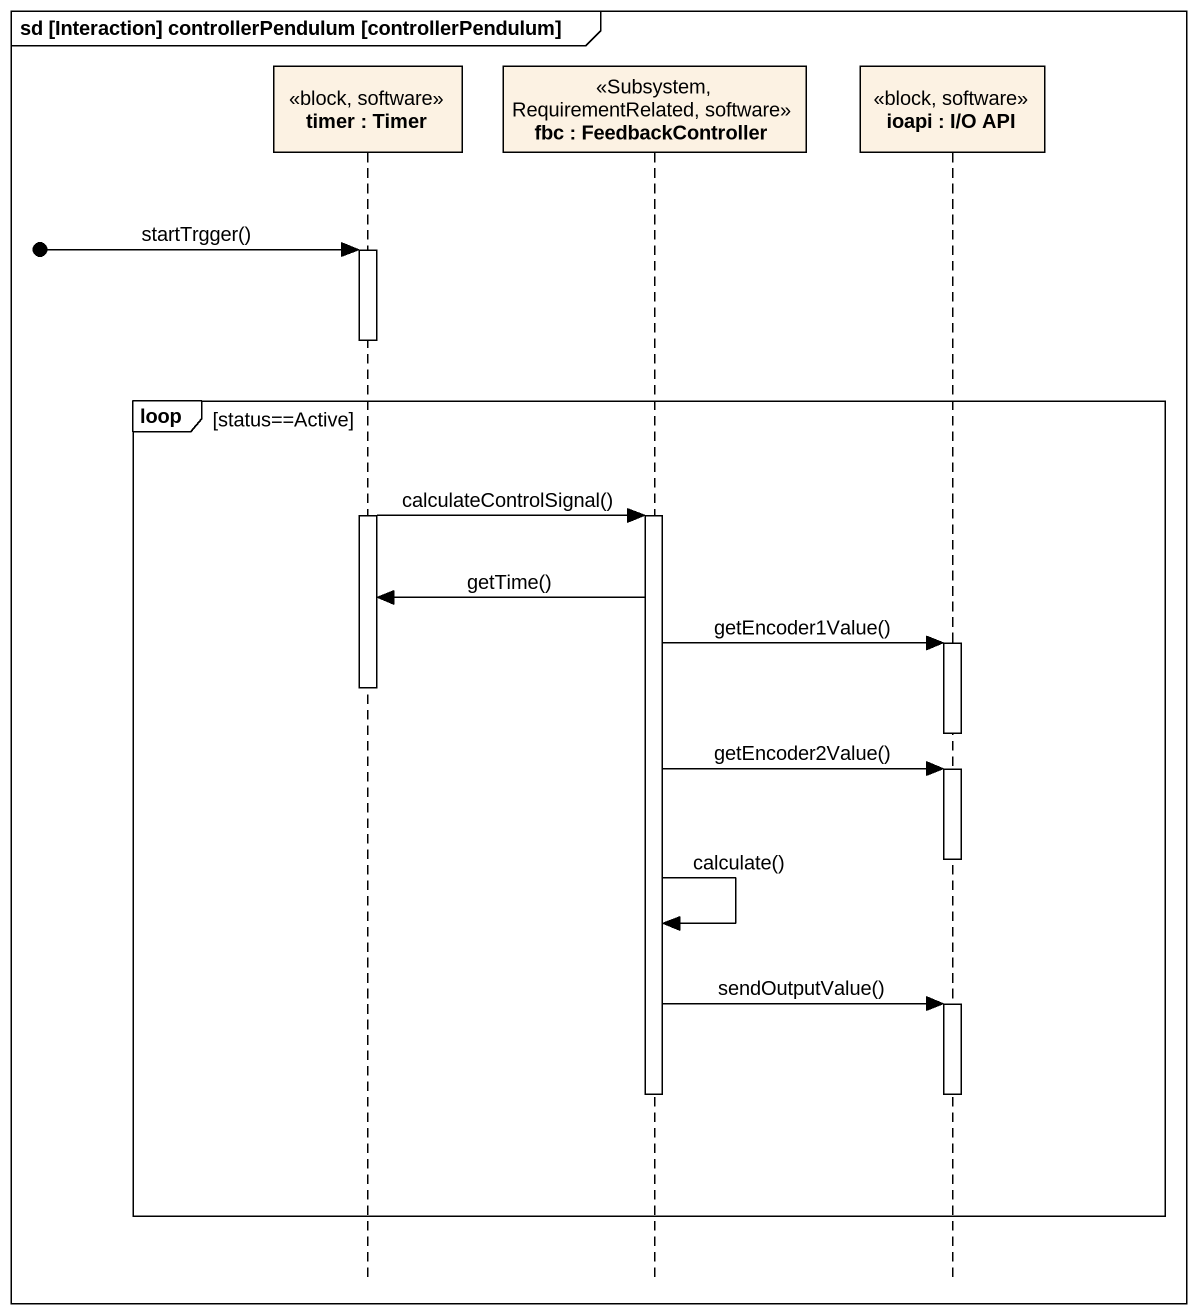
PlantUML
@startuml
mainframe sd [Interaction] controllerPendulum [controllerPendulum]
hide footbox
participant "timer : Timer" as timer <<block, software>>
participant "fbc : FeedbackController" as fbc <<Subsystem, RequirementRelated, software>>
participant "ioapi : I/O API" as ioapi <<block, software>>

[o-> timer : startTrgger()
activate timer
loop status==Active
  timer -> fbc : calculateControlSignal()
  activate fbc
  fbc -> timer : getTime()
  fbc -> ioapi : getEncoder1Value()
  activate ioapi
  deactivate timer
  deactivate ioapi
  fbc -> ioapi : getEncoder2Value()
  activate ioapi
  deactivate ioapi
  fbc -> fbc : calculate()
  fbc -> ioapi : sendOutputValue()
  activate ioapi
  deactivate ioapi
  deactivate fbc
end
@enduml
